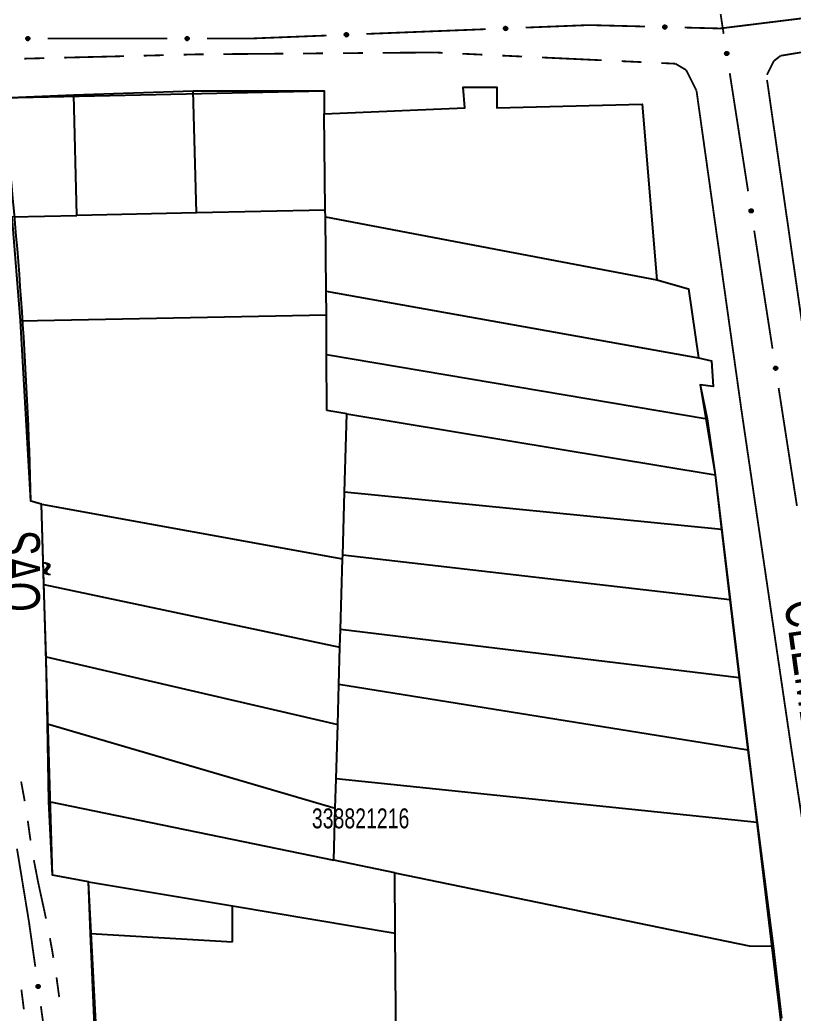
# Model space of a CAD drawing. Extents: x 203614 to 206284, y 4847494 to 4848495.
# Drawn here: x 204097.5 to 204175.2, y 4847738.9 to 4847838.7 of the extents above; entities that cross this region are included whole.
import ezdxf

# ---------------------------------------------------------------- set-up
doc = ezdxf.new("R2010")
doc.units = 0
doc.header["$LTSCALE"] = 1.5
doc.header["$MEASUREMENT"] = 0
doc.linetypes.add('PHANTOMX2', pattern=[5, 2.5, -0.5, 0.5, -0.5, 0.5, -0.5])
for name, color, linetype in [('CD-MALHA-LOTES', 40, 'CONTINUOUS'), ('CD_TXT_QUADRA', 7, 'CONTINUOUS'), ('RU-QUADRAS', 210, 'CONTINUOUS'), ('SV-EIXO-RUA-N-PAV', 6, 'CONTINUOUS'), ('SV-EIXO-RUA-PAV', 20, 'CONTINUOUS'), ('SV-RUA-NAO-PAV-S-GUIA-C-GUIA', 7, 'PHANTOMX2'), ('SV-RUA-PAVIM-S-GUIA-C-GUIA', 7, 'CONTINUOUS'), ('SV-TXT-RUA-N-PAV-S-GUIA-C-GUIA', 7, 'CONTINUOUS'), ('SV-TXT-RUA-PAV-S-GUIA-C-GUIA', 7, 'CONTINUOUS')]:
    doc.layers.add(name, color=color, linetype=linetype)
doc.styles.add('ARIAL', font='ARIAL.TTF')

msp = doc.modelspace()

# ---------------------------------------------------------------- linework, layer by layer
at = {"layer": 'CD-MALHA-LOTES', "flags": 128}
for points in [[(204142.21, 4847829.84), (204142.05, 4847831.93)], [(204142.05, 4847831.93), (204145.43, 4847831.93)], [(204145.43, 4847831.93), (204145.43, 4847829.84)], [(204095.79, 4847830.85), (204102.95, 4847831.16)], [(204102.95, 4847831.16), (204114.94, 4847831.57)], [(204103.27, 4847819.04), (204102.95, 4847831.16)], [(204115.27, 4847819.29), (204114.94, 4847831.57)], [(204114.94, 4847831.57), (204128.1, 4847831.56)], [(204128.1, 4847831.56), (204128.1, 4847829.24)], [(204128.1, 4847829.24), (204142.21, 4847829.84)], [(204145.43, 4847829.84), (204160.04, 4847830.23)], [(204160.04, 4847830.23), (204161.5, 4847812.56)], [(204128.21, 4847819.56), (204128.1, 4847829.24)], [(204096.76, 4847818.91), (204103.27, 4847819.04)], [(204097.61, 4847808.46), (204096.76, 4847818.91)], [(204115.27, 4847819.29), (204103.27, 4847819.04)], [(204128.21, 4847819.56), (204115.27, 4847819.29)], [(204128.22, 4847818.9), (204128.21, 4847819.56)], [(204128.3, 4847811.44), (204128.22, 4847818.9)], [(204128.22, 4847818.9), (204161.5, 4847812.56)], [(204161.5, 4847812.56), (204164.69, 4847811.67)], [(204128.33, 4847809.06), (204128.3, 4847811.44)], [(204128.3, 4847811.44), (204165.68, 4847804.73)], [(204164.69, 4847811.67), (204165.68, 4847804.73)], [(204097.61, 4847808.46), (204128.33, 4847809.06)], [(204128.35, 4847805.07), (204128.33, 4847809.06)], [(204098.66, 4847790.33), (204097.61, 4847808.46)], [(204128.37, 4847799.44), (204128.35, 4847805.07)], [(204128.35, 4847805.07), (204166.55, 4847798.59)], [(204165.68, 4847804.73), (204166.98, 4847804.42)], [(204166.98, 4847804.42), (204167.15, 4847801.85)], [(204165.86, 4847802.01), (204166.55, 4847798.59)], [(204167.15, 4847801.85), (204165.86, 4847802.01)], [(204130.37, 4847799.1), (204128.37, 4847799.44)], [(204130.14, 4847791.25), (204130.37, 4847799.1)], [(204130.37, 4847799.1), (204167.35, 4847792.99)], [(204166.55, 4847798.59), (204167.35, 4847792.99)], [(204167.35, 4847792.99), (204168, 4847787.5)], [(204129.96, 4847784.91), (204130.14, 4847791.25)], [(204168, 4847787.5), (204130.14, 4847791.25)], [(204099.71, 4847790.03), (204098.66, 4847790.33)], [(204099.71, 4847790.03), (204129.94, 4847784.54)], [(204099.96, 4847781.97), (204099.71, 4847790.03)], [(204168, 4847787.5), (204168.84, 4847780.44)], [(204129.74, 4847777.45), (204129.94, 4847784.54)], [(204129.94, 4847784.54), (204129.96, 4847784.91)], [(204168.84, 4847780.44), (204129.96, 4847784.91)], [(204099.96, 4847781.97), (204129.68, 4847775.66)], [(204100.18, 4847774.71), (204099.96, 4847781.97)], [(204168.84, 4847780.44), (204169.77, 4847772.59)], [(204129.68, 4847775.66), (204129.74, 4847777.45)], [(204169.77, 4847772.59), (204129.74, 4847777.45)], [(204129.57, 4847771.91), (204129.68, 4847775.66)], [(204100.18, 4847774.71), (204129.46, 4847767.91)], [(204100.32, 4847767.97), (204100.18, 4847774.71)], [(204169.77, 4847772.59), (204170.63, 4847765.31)], [(204129.46, 4847767.91), (204129.57, 4847771.91)], [(204170.63, 4847765.31), (204129.57, 4847771.91)], [(204100.32, 4847767.97), (204129.21, 4847759.49)], [(204100.46, 4847760.18), (204100.32, 4847767.97)], [(204129.3, 4847762.43), (204129.46, 4847767.91)], [(204170.63, 4847765.31), (204171.58, 4847758.06)], [(204129.21, 4847759.49), (204129.3, 4847762.43)], [(204171.58, 4847758.06), (204129.3, 4847762.43)], [(204100.46, 4847760.18), (204129.06, 4847754.28)], [(204100.81, 4847752.78), (204100.46, 4847760.18)], [(204129.06, 4847754.28), (204129.21, 4847759.49)], [(204171.58, 4847758.06), (204173.2, 4847745.63)], [(204135.19, 4847753.01), (204129.06, 4847754.28)], [(204135.24, 4847746.93), (204135.19, 4847753.01)], [(204135.19, 4847753.01), (204170.79, 4847745.67)], [(204104.42, 4847752.09), (204100.81, 4847752.78)], [(204104.42, 4847752.09), (204118.91, 4847749.7)], [(204104.65, 4847746.92), (204104.42, 4847752.09)], [(204118.88, 4847746.06), (204118.91, 4847749.7)], [(204118.91, 4847749.7), (204135.24, 4847746.93)], [(204104.65, 4847746.92), (204118.88, 4847746.06)], [(204105.12, 4847736.07), (204104.65, 4847746.92)], [(204135.37, 4847731.51), (204135.24, 4847746.93)], [(204170.79, 4847745.67), (204173.2, 4847745.63)], [(204173.2, 4847745.63), (204174.02, 4847738.39)]]:
    msp.add_lwpolyline(points, dxfattribs=at)
at = {"layer": 'RU-QUADRAS', "color": 6, "linetype": 'Continuous'}
msp.add_lwpolyline([(204107.79, 4847688.05), (204104.42, 4847752.09), (204100.81, 4847752.78), (204099.71, 4847790.03), (204098.66, 4847790.33, 0.022569671), (204095.79, 4847830.85), (204128.1, 4847831.56), (204128.1, 4847829.24), (204142.21, 4847829.84), (204142.05, 4847831.93), (204145.43, 4847831.93), (204145.43, 4847829.84), (204160.04, 4847830.23), (204161.5, 4847812.56), (204164.69, 4847811.67), (204165.68, 4847804.73), (204166.98, 4847804.42), (204167.15, 4847801.85), (204165.86, 4847802.01), (204167.35, 4847792.99), (204174.61, 4847732.39)], format="xyb", dxfattribs=at)
at = {"layer": 'SV-EIXO-RUA-N-PAV', "const_width": 0.18, "flags": 128}
for points in [[(204167.85, 4847837.82), (204176.24614, 4847838.856608)], [(204132.33196, 4847837.270686), (204144.322478, 4847837.747622)], [(204148.319318, 4847837.906601), (204154.314577, 4847838.14507)], [(204154.314577, 4847838.14507), (204154.69, 4847838.16)], [(204154.69, 4847838.16), (204160.312404, 4847838.014739)], [(204164.31107, 4847837.911429), (204167.310069, 4847837.833946)], [(204167.310069, 4847837.833946), (204167.85, 4847837.82)], [(204100.341126, 4847836.810877), (204112.341126, 4847836.811835)], [(204116.341126, 4847836.812154), (204120.341126, 4847836.812473)], [(204120.341126, 4847836.812473), (204120.75, 4847836.81)], [(204120.75, 4847836.81), (204128.33512, 4847837.111707)], [(204097.256079, 4847755.425299), (204098.38696, 4847748.517253)], [(204098.38696, 4847748.517253), (204098.47, 4847748.01)], [(204098.47, 4847748.01), (204099.094555, 4847743.567694)], [(204099.651447, 4847739.60665), (204101.322125, 4847727.723517)]]:
    msp.add_lwpolyline(points, dxfattribs=at)
at = {"layer": 'SV-EIXO-RUA-N-PAV', "flags": 128}
for points in [[(204146.172956, 4847837.931395), (204146.205625, 4847837.967792), (204146.241145, 4847837.992393), (204146.276677, 4847838.004385), (204146.310838, 4847838.006795), (204146.346064, 4847838.005323), (204146.381253, 4847837.996005), (204146.418017, 4847837.977011), (204146.454758, 4847837.944495), (204146.477568, 4847837.906452), (204146.491188, 4847837.872246), (204146.495752, 4847837.83677), (204146.493749, 4847837.802573), (204146.482861, 4847837.766342), (204146.463249, 4847837.729273), (204146.429659, 4847837.693119), (204146.39467, 4847837.66924), (204146.359998, 4847837.658543), (204146.324303, 4847837.654181), (204146.288358, 4847837.656114), (204146.253869, 4847837.665461), (204146.216582, 4847837.685274), (204146.181338, 4847837.7189), (204146.157123, 4847837.753525), (204146.145942, 4847837.788038), (204146.142439, 4847837.823277), (204146.143485, 4847837.858626), (204146.15138, 4847837.894388), (204146.172956, 4847837.931395)], [(204162.170947, 4847838.076838), (204162.205932, 4847838.111016), (204162.242988, 4847838.133236), (204162.279229, 4847838.142874), (204162.313475, 4847838.143039), (204162.348529, 4847838.139263), (204162.383031, 4847838.127658), (204162.418471, 4847838.106295), (204162.453002, 4847838.071442), (204162.47327, 4847838.031985), (204162.484619, 4847837.99696), (204162.486848, 4847837.961261), (204162.482608, 4847837.927269), (204162.469369, 4847837.891829), (204162.447369, 4847837.856125), (204162.411482, 4847837.822251), (204162.375004, 4847837.800716), (204162.339705, 4847837.792315), (204162.303801, 4847837.790301), (204162.26806, 4847837.794586), (204162.234258, 4847837.806173), (204162.19835, 4847837.828388), (204162.165385, 4847837.864251), (204162.143491, 4847837.900389), (204162.134596, 4847837.93556), (204162.13341, 4847837.970952), (204162.13677, 4847838.006157), (204162.146992, 4847838.041325), (204162.170947, 4847838.076838)], [(204098.197437, 4847836.920787), (204098.231524, 4847836.955859), (204098.267992, 4847836.979032), (204098.303971, 4847836.989605), (204098.338201, 4847836.990658), (204098.373341, 4847836.987791), (204098.408132, 4847836.977083), (204098.444114, 4847836.956646), (204098.479536, 4847836.922699), (204098.50082, 4847836.883781), (204098.513072, 4847836.849062), (204098.516225, 4847836.813432), (204098.512868, 4847836.779342), (204098.500551, 4847836.743571), (204098.479484, 4847836.707309), (204098.444486, 4847836.672516), (204098.408578, 4847836.650043), (204098.373509, 4847836.640731), (204098.337669, 4847836.637788), (204098.301829, 4847836.641145), (204098.267738, 4847836.651852), (204098.231266, 4847836.673129), (204098.197384, 4847836.708127), (204098.174561, 4847836.743685), (204098.164758, 4847836.778614), (204098.162655, 4847836.813964), (204098.165102, 4847836.849244), (204098.17441, 4847836.884665), (204098.197437, 4847836.920787)], [(204114.197437, 4847836.922064), (204114.231524, 4847836.957136), (204114.267992, 4847836.980309), (204114.303971, 4847836.990882), (204114.338201, 4847836.991935), (204114.373341, 4847836.989068), (204114.408132, 4847836.97836), (204114.444114, 4847836.957923), (204114.479536, 4847836.923976), (204114.50082, 4847836.885058), (204114.513072, 4847836.850339), (204114.516225, 4847836.814709), (204114.512868, 4847836.780619), (204114.500551, 4847836.744848), (204114.479484, 4847836.708586), (204114.444486, 4847836.673793), (204114.408578, 4847836.65132), (204114.373509, 4847836.642008), (204114.337669, 4847836.639065), (204114.301829, 4847836.642422), (204114.267738, 4847836.653129), (204114.231266, 4847836.674406), (204114.197384, 4847836.709404), (204114.174561, 4847836.744962), (204114.164758, 4847836.779891), (204114.162655, 4847836.815241), (204114.165102, 4847836.850521), (204114.174409, 4847836.885942), (204114.197437, 4847836.922064)], [(204130.185598, 4847837.295479), (204130.218267, 4847837.331877), (204130.253788, 4847837.356478), (204130.289319, 4847837.368469), (204130.32348, 4847837.370879), (204130.358707, 4847837.369408), (204130.393895, 4847837.360089), (204130.430659, 4847837.341095), (204130.4674, 4847837.30858), (204130.49021, 4847837.270536), (204130.50383, 4847837.236331), (204130.508394, 4847837.200854), (204130.506391, 4847837.166657), (204130.495503, 4847837.130426), (204130.475891, 4847837.093357), (204130.442301, 4847837.057204), (204130.407312, 4847837.033324), (204130.37264, 4847837.022628), (204130.336945, 4847837.018266), (204130.301, 4847837.020198), (204130.266511, 4847837.029545), (204130.229224, 4847837.049359), (204130.19398, 4847837.082985), (204130.169765, 4847837.11761), (204130.158584, 4847837.152122), (204130.155081, 4847837.187361), (204130.156127, 4847837.222711), (204130.164022, 4847837.258473), (204130.185598, 4847837.295479)], [(204099.462006, 4847741.744779), (204099.50148, 4847741.715903), (204099.529502, 4847741.683014), (204099.544978, 4847741.648856), (204099.550784, 4847741.615106), (204099.552834, 4847741.579908), (204099.547072, 4847741.543966), (204099.53184, 4847741.505491), (204099.503152, 4847741.465689), (204099.467574, 4847741.439198), (204099.434897, 4847741.422233), (204099.400053, 4847741.414154), (204099.365827, 4847741.412735), (204099.32869, 4847741.419955), (204099.28985, 4847741.435771), (204099.250526, 4847741.465587), (204099.223275, 4847741.498019), (204099.209174, 4847741.531451), (204099.201272, 4847741.566533), (204099.19961, 4847741.602491), (204099.205469, 4847741.63774), (204099.221465, 4847741.676818), (204099.251407, 4847741.715241), (204099.283444, 4847741.742789), (204099.316669, 4847741.757357), (204099.351382, 4847741.764358), (204099.38666, 4847741.766844), (204099.423031, 4847741.762556), (204099.462006, 4847741.744779)]]:
    msp.add_lwpolyline(points, close=True, dxfattribs=at)
for points in [[(204146.142439, 4847837.823277), (204146.491188, 4847837.872246)], [(204146.143485, 4847837.858626), (204146.477568, 4847837.906452)], [(204146.145942, 4847837.788038), (204146.495752, 4847837.83677)], [(204146.146703, 4847837.842197), (204146.479337, 4847837.890933)], [(204146.146804, 4847837.805329), (204146.491817, 4847837.851827)], [(204146.15138, 4847837.894388), (204146.454758, 4847837.944495)], [(204146.152164, 4847837.876554), (204146.461565, 4847837.925732)], [(204146.155031, 4847837.770151), (204146.491755, 4847837.81905)], [(204146.157123, 4847837.753525), (204146.493749, 4847837.802573)], [(204146.163079, 4847837.911128), (204146.43294, 4847837.958733)], [(204146.172956, 4847837.931395), (204146.418017, 4847837.977011)], [(204146.191557, 4847837.950498), (204146.392262, 4847837.985793)], [(204146.205625, 4847837.967792), (204146.381253, 4847837.996005)], [(204146.225813, 4847837.981903), (204146.354852, 4847837.999326)], [(204146.241145, 4847837.992393), (204146.346064, 4847838.005323)], [(204162.13341, 4847837.970952), (204162.484619, 4847837.99696)], [(204162.134596, 4847837.93556), (204162.486848, 4847837.961261)], [(204162.136589, 4847837.952758), (204162.483908, 4847837.976544)], [(204162.13677, 4847838.006157), (204162.47327, 4847838.031985)], [(204162.138905, 4847837.989552), (204162.474017, 4847838.016384)], [(204162.142493, 4847837.917116), (204162.481698, 4847837.943841)], [(204162.143491, 4847837.900389), (204162.482608, 4847837.927269)], [(204162.146606, 4847838.023478), (204162.458565, 4847838.052272)], [(204162.146992, 4847838.041325), (204162.453002, 4847838.071442)], [(204162.156582, 4847837.881262), (204162.471233, 4847837.908622)], [(204162.159764, 4847838.057262), (204162.432165, 4847838.087079)], [(204162.165385, 4847837.864251), (204162.469369, 4847837.891829)], [(204162.170947, 4847838.076838), (204162.418471, 4847838.106295)], [(204162.185745, 4847837.847749), (204162.455312, 4847837.873544)], [(204162.19076, 4847838.094681), (204162.393347, 4847838.116746)], [(204162.19835, 4847837.828388), (204162.447369, 4847837.856125)], [(204162.205932, 4847838.111016), (204162.383031, 4847838.127658)], [(204162.22187, 4847837.819517), (204162.421658, 4847837.838924)], [(204162.227001, 4847838.123774), (204162.356905, 4847838.132703)], [(204162.234258, 4847837.806173), (204162.411482, 4847837.822251)], [(204162.242988, 4847838.133236), (204162.348529, 4847838.139263)], [(204162.255514, 4847837.800903), (204162.386817, 4847837.81116)], [(204162.26806, 4847837.794586), (204162.375004, 4847837.800716)], [(204098.162655, 4847836.813964), (204098.513072, 4847836.849062)], [(204098.164758, 4847836.778614), (204098.516225, 4847836.813432)], [(204098.165102, 4847836.849244), (204098.50082, 4847836.883781)], [(204098.166305, 4847836.795858), (204098.512891, 4847836.828634)], [(204098.167666, 4847836.8327), (204098.501971, 4847836.868204)], [(204098.17441, 4847836.884665), (204098.479536, 4847836.922699)], [(204098.174486, 4847836.866813), (204098.485594, 4847836.90368)], [(204098.186764, 4847836.900927), (204098.458301, 4847836.937791)], [(204098.197437, 4847836.920787), (204098.444114, 4847836.956646)], [(204098.21678, 4847836.939136), (204098.418728, 4847836.966443)], [(204098.231524, 4847836.955859), (204098.408132, 4847836.977083)], [(204098.252256, 4847836.969159), (204098.381884, 4847836.98145)], [(204098.267992, 4847836.979032), (204098.373341, 4847836.987791)], [(204114.162655, 4847836.815241), (204114.513072, 4847836.850339)], [(204114.164758, 4847836.779891), (204114.516225, 4847836.814709)], [(204114.165102, 4847836.850521), (204114.50082, 4847836.885058)], [(204114.166304, 4847836.797135), (204114.512891, 4847836.829911)], [(204114.167666, 4847836.833977), (204114.501971, 4847836.869481)], [(204114.174409, 4847836.885942), (204114.479536, 4847836.923976)], [(204114.174486, 4847836.86809), (204114.485594, 4847836.904957)], [(204114.186764, 4847836.902204), (204114.458301, 4847836.939068)], [(204114.197437, 4847836.922064), (204114.444114, 4847836.957923)], [(204114.21678, 4847836.940413), (204114.418728, 4847836.96772)], [(204114.231524, 4847836.957136), (204114.408132, 4847836.97836)], [(204114.252256, 4847836.970436), (204114.381884, 4847836.982727)], [(204114.267992, 4847836.980309), (204114.373341, 4847836.989068)], [(204130.155081, 4847837.187361), (204130.50383, 4847837.236331)], [(204130.156127, 4847837.222711), (204130.49021, 4847837.270536)], [(204130.158584, 4847837.152122), (204130.508394, 4847837.200854)], [(204130.159345, 4847837.206281), (204130.491979, 4847837.255018)], [(204130.159446, 4847837.169414), (204130.504459, 4847837.215912)], [(204130.164022, 4847837.258473), (204130.4674, 4847837.30858)], [(204130.164806, 4847837.240638), (204130.474207, 4847837.289816)], [(204130.167673, 4847837.134235), (204130.504397, 4847837.183135)], [(204130.169765, 4847837.11761), (204130.506391, 4847837.166657)], [(204130.175721, 4847837.275212), (204130.445583, 4847837.322818)], [(204130.184081, 4847837.099382), (204130.496263, 4847837.147305)], [(204130.185598, 4847837.295479), (204130.430659, 4847837.341095)], [(204130.19398, 4847837.082985), (204130.495503, 4847837.130426)], [(204130.204199, 4847837.314582), (204130.404904, 4847837.349877)], [(204130.215378, 4847837.067853), (204130.482675, 4847837.111259)], [(204130.218267, 4847837.331877), (204130.393895, 4847837.360089)], [(204130.229224, 4847837.049359), (204130.475891, 4847837.093357)], [(204130.238455, 4847837.345988), (204130.367494, 4847837.363411)], [(204130.253276, 4847837.042048), (204130.451363, 4847837.074508)], [(204130.253788, 4847837.356478), (204130.358707, 4847837.369408)], [(204130.266511, 4847837.029545), (204130.442301, 4847837.057204)], [(204130.288067, 4847837.025679), (204130.418415, 4847837.04452)], [(204130.301, 4847837.020198), (204130.407312, 4847837.033324)], [(204146.171439, 4847837.735298), (204146.483621, 4847837.783221)], [(204146.181338, 4847837.7189), (204146.482861, 4847837.766342)], [(204146.202736, 4847837.703768), (204146.470033, 4847837.747175)], [(204146.216582, 4847837.685274), (204146.463249, 4847837.729273)], [(204146.240634, 4847837.677964), (204146.43872, 4847837.710424)], [(204146.253869, 4847837.665461), (204146.429659, 4847837.693119)], [(204146.275425, 4847837.661595), (204146.405773, 4847837.680436)], [(204146.288358, 4847837.656114), (204146.39467, 4847837.66924)], [(204098.17313, 4847836.760381), (204098.511529, 4847836.795885)], [(204098.174561, 4847836.743685), (204098.512868, 4847836.779342)], [(204098.188143, 4847836.724904), (204098.50198, 4847836.760407)], [(204098.197384, 4847836.708127), (204098.500551, 4847836.743571)], [(204098.218165, 4847836.692158), (204098.486973, 4847836.724928)], [(204098.231266, 4847836.673129), (204098.479484, 4847836.707309)], [(204098.255009, 4847836.664871), (204098.454227, 4847836.689448)], [(204098.267738, 4847836.651852), (204098.444486, 4847836.672516)], [(204098.289123, 4847836.647134), (204098.420116, 4847836.66079)], [(204098.301829, 4847836.641145), (204098.408578, 4847836.650043)], [(204114.17313, 4847836.761658), (204114.511529, 4847836.797162)], [(204114.174561, 4847836.744962), (204114.512868, 4847836.780619)], [(204114.188143, 4847836.726181), (204114.50198, 4847836.761684)], [(204114.197384, 4847836.709404), (204114.500551, 4847836.744848)], [(204114.218165, 4847836.693435), (204114.486973, 4847836.726205)], [(204114.231266, 4847836.674406), (204114.479484, 4847836.708586)], [(204114.255009, 4847836.666147), (204114.454227, 4847836.690725)], [(204114.267738, 4847836.653129), (204114.444486, 4847836.673793)], [(204114.289123, 4847836.648411), (204114.420116, 4847836.662067)], [(204114.301829, 4847836.642422), (204114.408578, 4847836.65132)], [(204099.19961, 4847741.602491), (204099.223275, 4847741.498019)], [(204099.203773, 4847741.615907), (204099.235523, 4847741.488088)], [(204099.205469, 4847741.63774), (204099.250526, 4847741.465587)], [(204099.21659, 4847741.652157), (204099.268648, 4847741.458297)], [(204099.221465, 4847741.676818), (204099.28985, 4847741.435771)], [(204099.238485, 4847741.69244), (204099.30834, 4847741.430806)], [(204099.251407, 4847741.715241), (204099.32869, 4847741.419955)], [(204099.266736, 4847741.726726), (204099.345561, 4847741.420882)], [(204099.283444, 4847741.742789), (204099.365827, 4847741.412735)], [(204099.299778, 4847741.746529), (204099.382023, 4847741.416363)], [(204099.316669, 4847741.757357), (204099.400053, 4847741.414154)], [(204099.33396, 4847741.758225), (204099.414643, 4847741.419571)], [(204099.351382, 4847741.764358), (204099.434897, 4847741.422233)], [(204099.370633, 4847741.762003), (204099.452309, 4847741.43589)], [(204099.38666, 4847741.766844), (204099.467574, 4847741.439198)], [(204099.405364, 4847741.759996), (204099.485161, 4847741.457044)], [(204099.423031, 4847741.762556), (204099.503152, 4847741.465689)], [(204099.440855, 4847741.752584), (204099.515143, 4847741.488818)], [(204099.462006, 4847741.744779), (204099.53184, 4847741.505491)], [(204099.482869, 4847741.728176), (204099.538009, 4847741.531993)], [(204099.50148, 4847741.715903), (204099.547072, 4847741.543966)], [(204099.517535, 4847741.697224), (204099.547744, 4847741.570566)], [(204099.529502, 4847741.683014), (204099.552834, 4847741.579908)]]:
    msp.add_lwpolyline(points, dxfattribs=at)
at = {"layer": 'SV-EIXO-RUA-PAV', "const_width": 0.18, "flags": 128}
for points in [[(204167.909226, 4847839.257921), (204168.03, 4847838.46)], [(204168.03, 4847838.46), (204168.212943, 4847837.28112)], [(204168.826337, 4847833.328431), (204170.666517, 4847821.470365)], [(204171.279911, 4847817.517676), (204173.120092, 4847805.65961)], [(204173.733485, 4847801.706921), (204175.573666, 4847789.848855)]]:
    msp.add_lwpolyline(points, dxfattribs=at)
at = {"layer": 'SV-EIXO-RUA-PAV', "flags": 128}
for points in [[(204168.606385, 4847835.463637), (204168.646268, 4847835.435328), (204168.674757, 4847835.402843), (204168.690719, 4847835.368909), (204168.697006, 4847835.335245), (204168.699558, 4847835.300081), (204168.69431, 4847835.26406), (204168.679629, 4847835.225371), (204168.651513, 4847835.185164), (204168.616316, 4847835.158167), (204168.583885, 4847835.140738), (204168.54916, 4847835.132161), (204168.514958, 4847835.130254), (204168.477722, 4847835.136943), (204168.438659, 4847835.152203), (204168.398914, 4847835.181454), (204168.371203, 4847835.213494), (204168.356625, 4847835.246721), (204168.348224, 4847835.281687), (204168.346048, 4847835.317618), (204168.351404, 4847835.352947), (204168.366839, 4847835.392249), (204168.39623, 4847835.431095), (204168.42787, 4847835.459099), (204168.460884, 4847835.474139), (204168.495494, 4847835.481635), (204168.530732, 4847835.484624), (204168.567161, 4847835.480856), (204168.606385, 4847835.463637)], [(204171.059959, 4847819.652882), (204171.099842, 4847819.624573), (204171.128331, 4847819.592088), (204171.144293, 4847819.558154), (204171.15058, 4847819.52449), (204171.153133, 4847819.489326), (204171.147884, 4847819.453305), (204171.133204, 4847819.414616), (204171.105087, 4847819.374409), (204171.06989, 4847819.347412), (204171.037459, 4847819.329983), (204171.002734, 4847819.321406), (204170.968532, 4847819.319499), (204170.931296, 4847819.326188), (204170.892234, 4847819.341448), (204170.852488, 4847819.370699), (204170.824777, 4847819.402739), (204170.810199, 4847819.435966), (204170.801798, 4847819.470932), (204170.799622, 4847819.506863), (204170.804978, 4847819.542192), (204170.820413, 4847819.581494), (204170.849804, 4847819.62034), (204170.881444, 4847819.648344), (204170.914458, 4847819.663384), (204170.949068, 4847819.67088), (204170.984306, 4847819.673869), (204171.020735, 4847819.670101), (204171.059959, 4847819.652882)], [(204173.513534, 4847803.842127), (204173.553416, 4847803.813818), (204173.581905, 4847803.781333), (204173.597868, 4847803.747399), (204173.604154, 4847803.713735), (204173.606707, 4847803.678571), (204173.601458, 4847803.64255), (204173.586778, 4847803.603861), (204173.558661, 4847803.563654), (204173.523464, 4847803.536657), (204173.491034, 4847803.519228), (204173.456308, 4847803.510651), (204173.422106, 4847803.508744), (204173.38487, 4847803.515433), (204173.345808, 4847803.530693), (204173.306062, 4847803.559944), (204173.278351, 4847803.591984), (204173.263773, 4847803.625211), (204173.255372, 4847803.660177), (204173.253196, 4847803.696108), (204173.258552, 4847803.731437), (204173.273988, 4847803.770739), (204173.303378, 4847803.809585), (204173.335018, 4847803.837589), (204173.368032, 4847803.852629), (204173.402642, 4847803.860125), (204173.437881, 4847803.863114), (204173.474309, 4847803.859346), (204173.513534, 4847803.842127)]]:
    msp.add_lwpolyline(points, close=True, dxfattribs=at)
for points in [[(204168.346048, 4847835.317618), (204168.371203, 4847835.213494)], [(204168.350019, 4847835.331091), (204168.383591, 4847835.203739)], [(204168.351404, 4847835.352947), (204168.398914, 4847835.181454)], [(204168.362317, 4847835.367521), (204168.417138, 4847835.174424)], [(204168.366839, 4847835.392249), (204168.438659, 4847835.152203)], [(204168.383635, 4847835.408112), (204168.457218, 4847835.147503)], [(204168.39623, 4847835.431095), (204168.477722, 4847835.136943)], [(204168.411393, 4847835.442799), (204168.494578, 4847835.138111)], [(204168.42787, 4847835.459099), (204168.514958, 4847835.130254)], [(204168.444149, 4847835.463071), (204168.5311, 4847835.134113)], [(204168.460884, 4847835.474139), (204168.54916, 4847835.132161)], [(204168.478161, 4847835.475254), (204168.563671, 4847835.137786)], [(204168.495494, 4847835.481635), (204168.583885, 4847835.140738)], [(204168.514776, 4847835.479555), (204168.6011, 4847835.154642)], [(204168.530732, 4847835.484624), (204168.616316, 4847835.158167)], [(204168.549532, 4847835.478044), (204168.633647, 4847835.176263)], [(204168.567161, 4847835.480856), (204168.651513, 4847835.185164)], [(204168.585125, 4847835.47114), (204168.663172, 4847835.208462)], [(204168.606385, 4847835.463637), (204168.679629, 4847835.225371)], [(204168.627483, 4847835.447335), (204168.685419, 4847835.251959)], [(204168.646268, 4847835.435328), (204168.69431, 4847835.26406)], [(204168.662588, 4847835.41688), (204168.694602, 4847835.290667)], [(204168.674757, 4847835.402843), (204168.699558, 4847835.300081)], [(204170.799622, 4847819.506863), (204170.824777, 4847819.402739)], [(204170.803593, 4847819.520336), (204170.837165, 4847819.392984)], [(204170.804978, 4847819.542192), (204170.852488, 4847819.370699)], [(204170.815891, 4847819.556766), (204170.870712, 4847819.363669)], [(204170.820413, 4847819.581494), (204170.892234, 4847819.341448)], [(204170.837209, 4847819.597357), (204170.910792, 4847819.336748)], [(204170.849804, 4847819.62034), (204170.931296, 4847819.326188)], [(204170.864967, 4847819.632044), (204170.948152, 4847819.327356)], [(204170.881444, 4847819.648344), (204170.968532, 4847819.319499)], [(204170.897723, 4847819.652316), (204170.984675, 4847819.323358)], [(204170.914458, 4847819.663384), (204171.002734, 4847819.321406)], [(204170.931735, 4847819.664499), (204171.017245, 4847819.327031)], [(204170.949068, 4847819.67088), (204171.037459, 4847819.329983)], [(204170.968351, 4847819.6688), (204171.054674, 4847819.343887)], [(204170.984306, 4847819.673869), (204171.06989, 4847819.347412)], [(204171.003106, 4847819.667289), (204171.087221, 4847819.365508)], [(204171.020735, 4847819.670101), (204171.105087, 4847819.374409)], [(204171.038699, 4847819.660385), (204171.116746, 4847819.397707)], [(204171.059959, 4847819.652882), (204171.133204, 4847819.414616)], [(204171.081057, 4847819.63658), (204171.138994, 4847819.441204)], [(204171.099842, 4847819.624573), (204171.147884, 4847819.453305)], [(204171.116162, 4847819.606125), (204171.148176, 4847819.479912)], [(204171.128331, 4847819.592088), (204171.153133, 4847819.489326)], [(204173.253196, 4847803.696108), (204173.278351, 4847803.591984)], [(204173.257168, 4847803.709581), (204173.290739, 4847803.582229)], [(204173.258552, 4847803.731437), (204173.306062, 4847803.559944)], [(204173.269465, 4847803.746011), (204173.324286, 4847803.552914)], [(204173.273988, 4847803.770739), (204173.345808, 4847803.530693)], [(204173.290783, 4847803.786602), (204173.364366, 4847803.525993)], [(204173.303378, 4847803.809585), (204173.38487, 4847803.515433)], [(204173.318541, 4847803.821289), (204173.401726, 4847803.516601)], [(204173.335018, 4847803.837589), (204173.422106, 4847803.508744)], [(204173.351297, 4847803.841561), (204173.438249, 4847803.512603)], [(204173.368032, 4847803.852629), (204173.456308, 4847803.510651)], [(204173.385309, 4847803.853744), (204173.470819, 4847803.516276)], [(204173.402642, 4847803.860125), (204173.491034, 4847803.519228)], [(204173.421925, 4847803.858045), (204173.508248, 4847803.533132)], [(204173.437881, 4847803.863114), (204173.523464, 4847803.536657)], [(204173.456681, 4847803.856534), (204173.540795, 4847803.554753)], [(204173.474309, 4847803.859346), (204173.558661, 4847803.563654)], [(204173.492273, 4847803.84963), (204173.57032, 4847803.586952)], [(204173.513534, 4847803.842127), (204173.586778, 4847803.603861)], [(204173.534632, 4847803.825825), (204173.592568, 4847803.630449)], [(204173.553416, 4847803.813818), (204173.601458, 4847803.64255)], [(204173.569736, 4847803.79537), (204173.60175, 4847803.669157)], [(204173.581905, 4847803.781333), (204173.606707, 4847803.678571)]]:
    msp.add_lwpolyline(points, dxfattribs=at)
at = {"layer": 'SV-RUA-NAO-PAV-S-GUIA-C-GUIA', "const_width": 0.18, "flags": 128}
for points in [[(204173.93, 4847835.08), (204179.851247, 4847836.048932)], [(204097.994893, 4847834.78694), (204099.994271, 4847834.836831)], [(204101.993648, 4847834.886722), (204107.991781, 4847835.036394)], [(204109.991159, 4847835.086284), (204111.990536, 4847835.136175)], [(204113.989914, 4847835.186066), (204114.989603, 4847835.211011)], [(204114.989603, 4847835.211011), (204115.35, 4847835.22)], [(204115.35, 4847835.22), (204115.989471, 4847835.225093)], [(204117.989407, 4847835.241019), (204123.989217, 4847835.2888)], [(204125.989153, 4847835.304726), (204127.98909, 4847835.320653)], [(204129.989027, 4847835.33658), (204131.988963, 4847835.352507)], [(204133.9889, 4847835.368434), (204138.988741, 4847835.408251)], [(204138.988741, 4847835.408251), (204139.21, 4847835.41)], [(204139.21, 4847835.41), (204139.987884, 4847835.373617)], [(204141.9857, 4847835.280176), (204143.983516, 4847835.186735)], [(204145.981332, 4847835.093294), (204147.979148, 4847834.999853)], [(204149.976964, 4847834.906412), (204155.970412, 4847834.626089)], [(204157.968228, 4847834.532647), (204159.966044, 4847834.439206)], [(204161.96386, 4847834.345765), (204162.962768, 4847834.299045)], [(204162.962768, 4847834.299045), (204163.37, 4847834.28)], [(204097.69, 4847762.07), (204097.667727, 4847762.169908)], [(204097.69, 4847762.07), (204097.6901, 4847762.0701)], [(204097.852044, 4847761.187252), (204097.69, 4847762.07)], [(204098.032595, 4847760.203687), (204097.852044, 4847761.187252)], [(204098.350712, 4847758.150776), (204098.339632, 4847758.227703)], [(204098.476716, 4847757.237145), (204098.350712, 4847758.150776)], [(204098.555813, 4847756.663621), (204098.476716, 4847757.237145)], [(204098.61929, 4847756.247386), (204098.555813, 4847756.663621)], [(204099.373586, 4847752.080708), (204098.950316, 4847754.275338)], [(204099.535206, 4847751.333052), (204099.373586, 4847752.080708)], [(204099.690584, 4847750.614276), (204099.535206, 4847751.333052)], [(204099.747047, 4847750.355748), (204099.690584, 4847750.614276)], [(204100.010762, 4847749.148272), (204099.747047, 4847750.355748)], [(204100.165172, 4847748.399976), (204100.010762, 4847749.148272)], [(204100.753767, 4847745.397816), (204100.560628, 4847746.439533)], [(204100.91069, 4847744.47047), (204100.753767, 4847745.397816)], [(204101.232427, 4847742.435753), (204101.223288, 4847742.495095)], [(204101.360394, 4847741.504546), (204101.232427, 4847742.435753)], [(204097.698388, 4847741.272979), (204097.945644, 4847739.288321)], [(204101.496536, 4847740.513857), (204101.360394, 4847741.504546)]]:
    msp.add_lwpolyline(points, dxfattribs=at)
at = {"layer": 'SV-RUA-PAVIM-S-GUIA-C-GUIA', "const_width": 0.18, "flags": 128}
for points in [[(204173.93, 4847835.08), (204173.24, 4847834.54)], [(204163.37, 4847834.28), (204164.44, 4847833.65)], [(204173.24, 4847834.54), (204172.560923, 4847833.170639)], [(204164.44, 4847833.65), (204165.488605, 4847831.559764)], [(204172.57, 4847832.65), (204176.08, 4847808.25)], [(204165.49, 4847831.55), (204169.99, 4847799.55)], [(204169.99, 4847799.55), (204174.94, 4847765.95)], [(204174.94, 4847765.95), (204179.81, 4847733.89)]]:
    msp.add_lwpolyline(points, dxfattribs=at)

# ---------------------------------------------------------------- texts
at = {"layer": 'CD_TXT_QUADRA', "style": 'ARIAL', "width": 0.7}
msp.add_text('338821216', height=2, dxfattribs=at).set_placement((204126.865203, 4847757.472745))
at = {"layer": 'SV-TXT-RUA-N-PAV-S-GUIA-C-GUIA', "style": 'ARIAL', "width": 0.7}
msp.add_text('SÃO', height=4, rotation=270, dxfattribs=at).set_placement((204095.55, 4847787.47))
at = {"layer": 'SV-TXT-RUA-PAV-S-GUIA-C-GUIA', "style": 'ARIAL', "width": 0.7}
msp.add_text('CLEMENTE', height=4, rotation=278, dxfattribs=at).set_placement((204174.29, 4847780.22))

doc.saveas('drawing.dxf')
